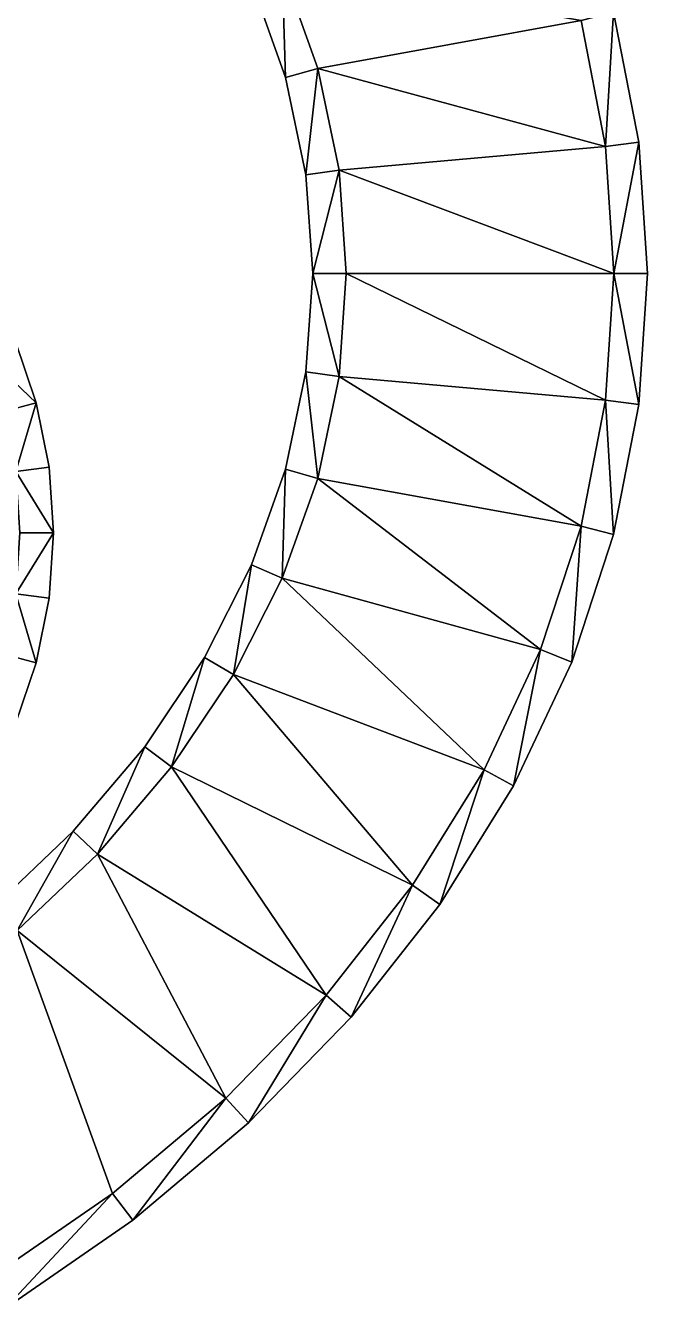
# Model space of a CAD drawing. Extents: x -5.2 to 5.3, y -3.2 to 4.2.
# Drawn here: x 3.492 to 5.35, y -2.592 to 1.24 of the extents above; entities that cross this region are included whole.
import ezdxf

# ---------------------------------------------------------------- set-up
doc = ezdxf.new("R2010")
doc.units = 0

msp = doc.modelspace()

# ---------------------------------------------------------------- linework, layer by layer
for points in [[(4.259093, 1.410343, 0.6), (4.259093, 1.410343, 0.6), (4.166996, 1.370854, 0.5), (4.268337, 1.085271, 0.5)], [(4.166996, 1.370854, -0.5), (4.166996, 1.370854, -0.5), (4.259093, 1.410343, -0.6), (4.268337, 1.085271, -0.5)], [(5.152165, 1.255091, 0.6), (5.152165, 1.255091, 0.6), (4.259093, 1.410343, 0.6), (4.364821, 1.112396, 0.6)], [(4.259093, 1.410343, -0.6), (4.259093, 1.410343, -0.6), (5.152165, 1.255091, -0.6), (4.364821, 1.112396, -0.6)], [(4.364821, 1.112396, 0.6), (4.364821, 1.112396, 0.6), (4.259093, 1.410343, 0.6), (4.268337, 1.085271, 0.5)], [(4.259093, 1.410343, -0.6), (4.259093, 1.410343, -0.6), (4.364821, 1.112396, -0.6), (4.268337, 1.085271, -0.5)], [(4.166996, 1.370854, 0.5), (4.166996, 1.370854, 0.5), (4.268337, 1.085271, -0.5), (4.268337, 1.085271, 0.5)], [(4.166996, 1.370854, 0.5), (4.166996, 1.370854, 0.5), (4.166996, 1.370854, -0.5), (4.268337, 1.085271, -0.5)], [(5.249123, 1.280361, 0.5), (5.249123, 1.280361, 0.5), (5.152165, 1.255091, 0.6), (5.225339, 0.879244, 0.6)], [(5.152165, 1.255091, -0.6), (5.152165, 1.255091, -0.6), (5.249123, 1.280361, -0.5), (5.225339, 0.879244, -0.6)], [(5.32472, 0.892069, 0.5), (5.32472, 0.892069, 0.5), (5.249123, 1.280361, 0.5), (5.225339, 0.879244, 0.6)], [(5.249123, 1.280361, -0.5), (5.249123, 1.280361, -0.5), (5.32472, 0.892069, -0.5), (5.225339, 0.879244, -0.6)], [(5.32472, 0.892069, -0.5), (5.32472, 0.892069, -0.5), (5.249123, 1.280361, 0.5), (5.32472, 0.892069, 0.5)], [(5.249123, 1.280361, -0.5), (5.249123, 1.280361, -0.5), (5.249123, 1.280361, 0.5), (5.32472, 0.892069, -0.5)], [(5.152165, 1.255091, 0.6), (5.152165, 1.255091, 0.6), (4.364821, 1.112396, 0.6), (5.225339, 0.879244, 0.6)], [(4.364821, 1.112396, -0.6), (4.364821, 1.112396, -0.6), (5.152165, 1.255091, -0.6), (5.225339, 0.879244, -0.6)], [(4.364821, 1.112396, 0.6), (4.364821, 1.112396, 0.6), (4.268337, 1.085271, 0.5), (4.329535, 0.794051, 0.5)], [(4.268337, 1.085271, -0.5), (4.268337, 1.085271, -0.5), (4.364821, 1.112396, -0.6), (4.329535, 0.794051, -0.5)], [(4.428815, 0.807871, 0.6), (4.428815, 0.807871, 0.6), (4.364821, 1.112396, 0.6), (4.329535, 0.794051, 0.5)], [(4.364821, 1.112396, -0.6), (4.364821, 1.112396, -0.6), (4.428815, 0.807871, -0.6), (4.329535, 0.794051, -0.5)], [(5.225339, 0.879244, 0.6), (5.225339, 0.879244, 0.6), (4.364821, 1.112396, 0.6), (4.428815, 0.807871, 0.6)], [(4.364821, 1.112396, -0.6), (4.364821, 1.112396, -0.6), (5.225339, 0.879244, -0.6), (4.428815, 0.807871, -0.6)], [(4.268337, 1.085271, 0.5), (4.268337, 1.085271, 0.5), (4.329535, 0.794051, -0.5), (4.329535, 0.794051, 0.5)], [(4.268337, 1.085271, 0.5), (4.268337, 1.085271, 0.5), (4.268337, 1.085271, -0.5), (4.329535, 0.794051, -0.5)], [(5.32472, 0.892069, 0.5), (5.32472, 0.892069, 0.5), (5.225339, 0.879244, 0.6), (5.249792, 0.5, 0.6)], [(5.225339, 0.879244, -0.6), (5.225339, 0.879244, -0.6), (5.32472, 0.892069, -0.5), (5.249792, 0.5, -0.6)], [(5.35, 0.5, 0.5), (5.35, 0.5, 0.5), (5.32472, 0.892069, 0.5), (5.249792, 0.5, 0.6)], [(5.249792, 0.5, -0.6), (5.249792, 0.5, -0.6), (5.32472, 0.892069, -0.5), (5.35, 0.5, -0.5)], [(5.35, 0.5, -0.5), (5.35, 0.5, -0.5), (5.32472, 0.892069, 0.5), (5.35, 0.5, 0.5)], [(5.32472, 0.892069, -0.5), (5.32472, 0.892069, -0.5), (5.32472, 0.892069, 0.5), (5.35, 0.5, -0.5)], [(5.225339, 0.879244, 0.6), (5.225339, 0.879244, 0.6), (4.428815, 0.807871, 0.6), (5.249792, 0.5, 0.6)], [(4.428815, 0.807871, -0.6), (4.428815, 0.807871, -0.6), (5.225339, 0.879244, -0.6), (5.249792, 0.5, -0.6)], [(4.428815, 0.807871, 0.6), (4.428815, 0.807871, 0.6), (4.329535, 0.794051, 0.5), (4.35, 0.5, 0.5)], [(4.329535, 0.794051, -0.5), (4.329535, 0.794051, -0.5), (4.428815, 0.807871, -0.6), (4.35, 0.5, -0.5)], [(4.428815, 0.807871, 0.6), (4.428815, 0.807871, 0.6), (4.35, 0.5, 0.5), (4.450242, 0.5, 0.6)], [(4.428815, 0.807871, -0.6), (4.428815, 0.807871, -0.6), (4.450242, 0.5, -0.6), (4.35, 0.5, -0.5)], [(5.249792, 0.5, 0.6), (5.249792, 0.5, 0.6), (4.428815, 0.807871, 0.6), (4.450242, 0.5, 0.6)], [(4.428815, 0.807871, -0.6), (4.428815, 0.807871, -0.6), (5.249792, 0.5, -0.6), (4.450242, 0.5, -0.6)], [(4.329535, 0.794051, 0.5), (4.329535, 0.794051, 0.5), (4.35, 0.5, -0.5), (4.35, 0.5, 0.5)], [(4.329535, 0.794051, 0.5), (4.329535, 0.794051, 0.5), (4.329535, 0.794051, -0.5), (4.35, 0.5, -0.5)], [(4.35, 0.5, 0.5), (4.35, 0.5, 0.5), (4.329535, 0.205949, -0.5), (4.329535, 0.205949, 0.5)], [(4.35, 0.5, 0.5), (4.35, 0.5, 0.5), (4.35, 0.5, -0.5), (4.329535, 0.205949, -0.5)], [(4.35, 0.5, 0.5), (4.35, 0.5, 0.5), (4.329535, 0.205949, 0.5), (4.428815, 0.192129, 0.6)], [(4.329535, 0.205949, -0.5), (4.329535, 0.205949, -0.5), (4.35, 0.5, -0.5), (4.428815, 0.192129, -0.6)], [(4.450242, 0.5, 0.6), (4.450242, 0.5, 0.6), (4.35, 0.5, 0.5), (4.428815, 0.192129, 0.6)], [(4.35, 0.5, -0.5), (4.35, 0.5, -0.5), (4.450242, 0.5, -0.6), (4.428815, 0.192129, -0.6)], [(4.450242, 0.5, 0.6), (4.450242, 0.5, 0.6), (4.428815, 0.192129, 0.6), (5.225339, 0.120756, 0.6)], [(4.428815, 0.192129, -0.6), (4.428815, 0.192129, -0.6), (4.450242, 0.5, -0.6), (5.225339, 0.120756, -0.6)], [(5.249792, 0.5, 0.6), (5.249792, 0.5, 0.6), (4.450242, 0.5, 0.6), (5.225339, 0.120756, 0.6)], [(4.450242, 0.5, -0.6), (4.450242, 0.5, -0.6), (5.249792, 0.5, -0.6), (5.225339, 0.120756, -0.6)], [(5.249792, 0.5, 0.6), (5.249792, 0.5, 0.6), (5.225339, 0.120756, 0.6), (5.32472, 0.107931, 0.5)], [(5.225339, 0.120756, -0.6), (5.225339, 0.120756, -0.6), (5.249792, 0.5, -0.6), (5.32472, 0.107931, -0.5)], [(5.35, 0.5, 0.5), (5.35, 0.5, 0.5), (5.249792, 0.5, 0.6), (5.32472, 0.107931, 0.5)], [(5.249792, 0.5, -0.6), (5.249792, 0.5, -0.6), (5.35, 0.5, -0.5), (5.32472, 0.107931, -0.5)], [(5.32472, 0.107931, -0.5), (5.32472, 0.107931, -0.5), (5.35, 0.5, 0.5), (5.32472, 0.107931, 0.5)], [(5.35, 0.5, -0.5), (5.35, 0.5, -0.5), (5.35, 0.5, 0.5), (5.32472, 0.107931, -0.5)], [(3.460819, 0.299025, 0.5), (3.460819, 0.299025, 0.5), (3.368233, 0.260675, 0.6), (3.523889, 0.113229, 0.5)], [(3.368233, 0.260675, -0.6), (3.368233, 0.260675, -0.6), (3.460819, 0.299025, -0.5), (3.523889, 0.113229, -0.5)], [(3.523889, 0.113229, -0.5), (3.523889, 0.113229, -0.5), (3.460819, 0.299025, 0.5), (3.523889, 0.113229, 0.5)], [(3.460819, 0.299025, -0.5), (3.460819, 0.299025, -0.5), (3.460819, 0.299025, 0.5), (3.523889, 0.113229, -0.5)], [(3.523889, 0.113229, 0.5), (3.523889, 0.113229, 0.5), (3.368233, 0.260675, 0.6), (3.427089, 0.087291, 0.6)], [(3.368233, 0.260675, -0.6), (3.368233, 0.260675, -0.6), (3.523889, 0.113229, -0.5), (3.427089, 0.087291, -0.6)], [(4.329535, 0.205949, 0.5), (4.329535, 0.205949, 0.5), (4.268337, -0.085271, -0.5), (4.268337, -0.085271, 0.5)], [(4.329535, 0.205949, 0.5), (4.329535, 0.205949, 0.5), (4.329535, 0.205949, -0.5), (4.268337, -0.085271, -0.5)], [(4.329535, 0.205949, 0.5), (4.329535, 0.205949, 0.5), (4.268337, -0.085271, 0.5), (4.364821, -0.112396, 0.6)], [(4.268337, -0.085271, -0.5), (4.268337, -0.085271, -0.5), (4.329535, 0.205949, -0.5), (4.364821, -0.112396, -0.6)], [(4.428815, 0.192129, 0.6), (4.428815, 0.192129, 0.6), (4.329535, 0.205949, 0.5), (4.364821, -0.112396, 0.6)], [(4.329535, 0.205949, -0.5), (4.329535, 0.205949, -0.5), (4.428815, 0.192129, -0.6), (4.364821, -0.112396, -0.6)], [(4.428815, 0.192129, 0.6), (4.428815, 0.192129, 0.6), (4.364821, -0.112396, 0.6), (5.152165, -0.255091, 0.6)], [(4.364821, -0.112396, -0.6), (4.364821, -0.112396, -0.6), (4.428815, 0.192129, -0.6), (5.152165, -0.255091, -0.6)], [(5.225339, 0.120756, 0.6), (5.225339, 0.120756, 0.6), (4.428815, 0.192129, 0.6), (5.152165, -0.255091, 0.6)], [(4.428815, 0.192129, -0.6), (4.428815, 0.192129, -0.6), (5.225339, 0.120756, -0.6), (5.152165, -0.255091, -0.6)], [(5.225339, 0.120756, 0.6), (5.225339, 0.120756, 0.6), (5.152165, -0.255091, 0.6), (5.249123, -0.280361, 0.5)], [(5.152165, -0.255091, -0.6), (5.152165, -0.255091, -0.6), (5.225339, 0.120756, -0.6), (5.249123, -0.280361, -0.5)], [(5.32472, 0.107931, 0.5), (5.32472, 0.107931, 0.5), (5.225339, 0.120756, 0.6), (5.249123, -0.280361, 0.5)], [(5.225339, 0.120756, -0.6), (5.225339, 0.120756, -0.6), (5.32472, 0.107931, -0.5), (5.249123, -0.280361, -0.5)], [(3.523889, 0.113229, 0.5), (3.523889, 0.113229, 0.5), (3.427089, 0.087291, 0.6), (3.462811, -0.092291, 0.6)], [(3.427089, 0.087291, -0.6), (3.427089, 0.087291, -0.6), (3.523889, 0.113229, -0.5), (3.462811, -0.092291, -0.6)], [(3.562168, -0.079211, 0.5), (3.562168, -0.079211, 0.5), (3.523889, 0.113229, 0.5), (3.462811, -0.092291, 0.6)], [(3.523889, 0.113229, -0.5), (3.523889, 0.113229, -0.5), (3.562168, -0.079211, -0.5), (3.462811, -0.092291, -0.6)], [(3.562168, -0.079211, -0.5), (3.562168, -0.079211, -0.5), (3.523889, 0.113229, 0.5), (3.562168, -0.079211, 0.5)], [(3.523889, 0.113229, -0.5), (3.523889, 0.113229, -0.5), (3.523889, 0.113229, 0.5), (3.562168, -0.079211, -0.5)], [(5.249123, -0.280361, -0.5), (5.249123, -0.280361, -0.5), (5.32472, 0.107931, 0.5), (5.249123, -0.280361, 0.5)], [(5.32472, 0.107931, -0.5), (5.32472, 0.107931, -0.5), (5.32472, 0.107931, 0.5), (5.249123, -0.280361, -0.5)], [(3.562168, -0.079211, 0.5), (3.562168, -0.079211, 0.5), (3.462811, -0.092291, 0.6), (3.575, -0.275, 0.5)], [(3.462811, -0.092291, -0.6), (3.462811, -0.092291, -0.6), (3.562168, -0.079211, -0.5), (3.575, -0.275, -0.5)], [(3.575, -0.275, 0.5), (3.575, -0.275, 0.5), (3.462811, -0.092291, 0.6), (3.474786, -0.275, 0.6)], [(3.474786, -0.275, -0.6), (3.474786, -0.275, -0.6), (3.462811, -0.092291, -0.6), (3.575, -0.275, -0.5)], [(3.575, -0.275, -0.5), (3.575, -0.275, -0.5), (3.562168, -0.079211, 0.5), (3.575, -0.275, 0.5)], [(3.562168, -0.079211, -0.5), (3.562168, -0.079211, -0.5), (3.562168, -0.079211, 0.5), (3.575, -0.275, -0.5)], [(4.268337, -0.085271, 0.5), (4.268337, -0.085271, 0.5), (4.166996, -0.370854, -0.5), (4.166996, -0.370854, 0.5)], [(4.268337, -0.085271, 0.5), (4.268337, -0.085271, 0.5), (4.268337, -0.085271, -0.5), (4.166996, -0.370854, -0.5)], [(4.268337, -0.085271, 0.5), (4.268337, -0.085271, 0.5), (4.166996, -0.370854, 0.5), (4.259093, -0.410343, 0.6)], [(4.166996, -0.370854, -0.5), (4.166996, -0.370854, -0.5), (4.268337, -0.085271, -0.5), (4.259093, -0.410343, -0.6)], [(4.364821, -0.112396, 0.6), (4.364821, -0.112396, 0.6), (4.268337, -0.085271, 0.5), (4.259093, -0.410343, 0.6)], [(4.268337, -0.085271, -0.5), (4.268337, -0.085271, -0.5), (4.364821, -0.112396, -0.6), (4.259093, -0.410343, -0.6)], [(4.364821, -0.112396, 0.6), (4.364821, -0.112396, 0.6), (4.259093, -0.410343, 0.6), (5.030837, -0.624133, 0.6)], [(4.259093, -0.410343, -0.6), (4.259093, -0.410343, -0.6), (4.364821, -0.112396, -0.6), (5.030837, -0.624133, -0.6)], [(5.152165, -0.255091, 0.6), (5.152165, -0.255091, 0.6), (4.364821, -0.112396, 0.6), (5.030837, -0.624133, 0.6)], [(4.364821, -0.112396, -0.6), (4.364821, -0.112396, -0.6), (5.152165, -0.255091, -0.6), (5.030837, -0.624133, -0.6)], [(5.152165, -0.255091, 0.6), (5.152165, -0.255091, 0.6), (5.030837, -0.624133, 0.6), (5.123937, -0.661139, 0.5)], [(5.030837, -0.624133, -0.6), (5.030837, -0.624133, -0.6), (5.152165, -0.255091, -0.6), (5.123937, -0.661139, -0.5)], [(5.249123, -0.280361, 0.5), (5.249123, -0.280361, 0.5), (5.152165, -0.255091, 0.6), (5.123937, -0.661139, 0.5)], [(5.152165, -0.255091, -0.6), (5.152165, -0.255091, -0.6), (5.249123, -0.280361, -0.5), (5.123937, -0.661139, -0.5)], [(3.575, -0.275, 0.5), (3.575, -0.275, 0.5), (3.462811, -0.457709, 0.6), (3.562168, -0.470789, 0.5)], [(3.575, -0.275, 0.5), (3.575, -0.275, 0.5), (3.474786, -0.275, 0.6), (3.462811, -0.457709, 0.6)], [(3.462811, -0.457709, -0.6), (3.462811, -0.457709, -0.6), (3.575, -0.275, -0.5), (3.562168, -0.470789, -0.5)], [(3.474786, -0.275, -0.6), (3.474786, -0.275, -0.6), (3.575, -0.275, -0.5), (3.462811, -0.457709, -0.6)], [(3.562168, -0.470789, -0.5), (3.562168, -0.470789, -0.5), (3.575, -0.275, 0.5), (3.562168, -0.470789, 0.5)], [(3.575, -0.275, -0.5), (3.575, -0.275, -0.5), (3.575, -0.275, 0.5), (3.562168, -0.470789, -0.5)], [(5.123937, -0.661139, -0.5), (5.123937, -0.661139, -0.5), (5.249123, -0.280361, 0.5), (5.123937, -0.661139, 0.5)], [(5.249123, -0.280361, -0.5), (5.249123, -0.280361, -0.5), (5.249123, -0.280361, 0.5), (5.123937, -0.661139, -0.5)], [(4.166996, -0.370854, 0.5), (4.166996, -0.370854, 0.5), (4.026488, -0.64805, -0.5), (4.026488, -0.64805, 0.5)], [(4.166996, -0.370854, 0.5), (4.166996, -0.370854, 0.5), (4.166996, -0.370854, -0.5), (4.026488, -0.64805, -0.5)], [(4.166996, -0.370854, 0.5), (4.166996, -0.370854, 0.5), (4.026488, -0.64805, 0.5), (4.11294, -0.698674, 0.6)], [(4.026488, -0.64805, -0.5), (4.026488, -0.64805, -0.5), (4.166996, -0.370854, -0.5), (4.11294, -0.698674, -0.6)], [(4.259093, -0.410343, 0.6), (4.259093, -0.410343, 0.6), (4.166996, -0.370854, 0.5), (4.11294, -0.698674, 0.6)], [(4.166996, -0.370854, -0.5), (4.166996, -0.370854, -0.5), (4.259093, -0.410343, -0.6), (4.11294, -0.698674, -0.6)], [(4.259093, -0.410343, 0.6), (4.259093, -0.410343, 0.6), (4.11294, -0.698674, 0.6), (4.862331, -0.982947, 0.6)], [(4.11294, -0.698674, -0.6), (4.11294, -0.698674, -0.6), (4.259093, -0.410343, -0.6), (4.862331, -0.982947, -0.6)], [(5.030837, -0.624133, 0.6), (5.030837, -0.624133, 0.6), (4.259093, -0.410343, 0.6), (4.862331, -0.982947, 0.6)], [(4.259093, -0.410343, -0.6), (4.259093, -0.410343, -0.6), (5.030837, -0.624133, -0.6), (4.862331, -0.982947, -0.6)], [(3.462811, -0.457709, 0.6), (3.462811, -0.457709, 0.6), (3.427089, -0.637291, 0.6), (3.523889, -0.663229, 0.5)], [(3.427089, -0.637291, -0.6), (3.427089, -0.637291, -0.6), (3.462811, -0.457709, -0.6), (3.523889, -0.663229, -0.5)], [(3.562168, -0.470789, 0.5), (3.562168, -0.470789, 0.5), (3.462811, -0.457709, 0.6), (3.523889, -0.663229, 0.5)], [(3.462811, -0.457709, -0.6), (3.462811, -0.457709, -0.6), (3.562168, -0.470789, -0.5), (3.523889, -0.663229, -0.5)], [(3.523889, -0.663229, -0.5), (3.523889, -0.663229, -0.5), (3.562168, -0.470789, 0.5), (3.523889, -0.663229, 0.5)], [(3.562168, -0.470789, -0.5), (3.562168, -0.470789, -0.5), (3.562168, -0.470789, 0.5), (3.523889, -0.663229, -0.5)], [(3.523889, -0.663229, 0.5), (3.523889, -0.663229, 0.5), (3.427089, -0.637291, 0.6), (3.460819, -0.849025, 0.5)], [(3.427089, -0.637291, -0.6), (3.427089, -0.637291, -0.6), (3.523889, -0.663229, -0.5), (3.460819, -0.849025, -0.5)], [(4.026488, -0.64805, 0.5), (4.026488, -0.64805, 0.5), (3.848166, -0.91419, -0.5), (3.848166, -0.91419, 0.5)], [(4.026488, -0.64805, 0.5), (4.026488, -0.64805, 0.5), (4.026488, -0.64805, -0.5), (3.848166, -0.91419, -0.5)], [(4.026488, -0.64805, 0.5), (4.026488, -0.64805, 0.5), (3.848166, -0.91419, 0.5), (3.928075, -0.97458, 0.6)], [(3.848166, -0.91419, -0.5), (3.848166, -0.91419, -0.5), (4.026488, -0.64805, -0.5), (3.928075, -0.97458, -0.6)], [(4.11294, -0.698674, 0.6), (4.11294, -0.698674, 0.6), (4.026488, -0.64805, 0.5), (3.928075, -0.97458, 0.6)], [(4.026488, -0.64805, -0.5), (4.026488, -0.64805, -0.5), (4.11294, -0.698674, -0.6), (3.928075, -0.97458, -0.6)], [(5.030837, -0.624133, 0.6), (5.030837, -0.624133, 0.6), (4.862331, -0.982947, 0.6), (4.950367, -1.030734, 0.5)], [(4.862331, -0.982947, -0.6), (4.862331, -0.982947, -0.6), (5.030837, -0.624133, -0.6), (4.950367, -1.030734, -0.5)], [(5.123937, -0.661139, 0.5), (5.123937, -0.661139, 0.5), (5.030837, -0.624133, 0.6), (4.950367, -1.030734, 0.5)], [(5.030837, -0.624133, -0.6), (5.030837, -0.624133, -0.6), (5.123937, -0.661139, -0.5), (4.950367, -1.030734, -0.5)], [(3.460819, -0.849025, -0.5), (3.460819, -0.849025, -0.5), (3.523889, -0.663229, 0.5), (3.460819, -0.849025, 0.5)], [(3.523889, -0.663229, -0.5), (3.523889, -0.663229, -0.5), (3.523889, -0.663229, 0.5), (3.460819, -0.849025, -0.5)], [(4.950367, -1.030734, -0.5), (4.950367, -1.030734, -0.5), (5.123937, -0.661139, 0.5), (4.950367, -1.030734, 0.5)], [(5.123937, -0.661139, -0.5), (5.123937, -0.661139, -0.5), (5.123937, -0.661139, 0.5), (4.950367, -1.030734, -0.5)], [(4.11294, -0.698674, 0.6), (4.11294, -0.698674, 0.6), (3.928075, -0.97458, 0.6), (4.648057, -1.328125, 0.6)], [(3.928075, -0.97458, -0.6), (3.928075, -0.97458, -0.6), (4.11294, -0.698674, -0.6), (4.648057, -1.328125, -0.6)], [(4.862331, -0.982947, 0.6), (4.862331, -0.982947, 0.6), (4.11294, -0.698674, 0.6), (4.648057, -1.328125, 0.6)], [(4.11294, -0.698674, -0.6), (4.11294, -0.698674, -0.6), (4.862331, -0.982947, -0.6), (4.648057, -1.328125, -0.6)], [(3.848166, -0.91419, 0.5), (3.848166, -0.91419, 0.5), (3.633746, -1.166711, -0.5), (3.633746, -1.166711, 0.5)], [(3.848166, -0.91419, 0.5), (3.848166, -0.91419, 0.5), (3.848166, -0.91419, -0.5), (3.633746, -1.166711, -0.5)], [(3.848166, -0.91419, 0.5), (3.848166, -0.91419, 0.5), (3.633746, -1.166711, 0.5), (3.706535, -1.235485, 0.6)], [(3.633746, -1.166711, -0.5), (3.633746, -1.166711, -0.5), (3.848166, -0.91419, -0.5), (3.706535, -1.235485, -0.6)], [(3.928075, -0.97458, 0.6), (3.928075, -0.97458, 0.6), (3.848166, -0.91419, 0.5), (3.706535, -1.235485, 0.6)], [(3.848166, -0.91419, -0.5), (3.848166, -0.91419, -0.5), (3.928075, -0.97458, -0.6), (3.706535, -1.235485, -0.6)], [(3.928075, -0.97458, 0.6), (3.928075, -0.97458, 0.6), (3.706535, -1.235485, 0.6), (4.389881, -1.656308, 0.6)], [(3.706535, -1.235485, -0.6), (3.706535, -1.235485, -0.6), (3.928075, -0.97458, -0.6), (4.389881, -1.656308, -0.6)], [(4.648057, -1.328125, 0.6), (4.648057, -1.328125, 0.6), (3.928075, -0.97458, 0.6), (4.389881, -1.656308, 0.6)], [(3.928075, -0.97458, -0.6), (3.928075, -0.97458, -0.6), (4.648057, -1.328125, -0.6), (4.389881, -1.656308, -0.6)], [(4.862331, -0.982947, 0.6), (4.862331, -0.982947, 0.6), (4.648057, -1.328125, 0.6), (4.730087, -1.385587, 0.5)], [(4.648057, -1.328125, -0.6), (4.648057, -1.328125, -0.6), (4.862331, -0.982947, -0.6), (4.730087, -1.385587, -0.5)], [(4.950367, -1.030734, 0.5), (4.950367, -1.030734, 0.5), (4.862331, -0.982947, 0.6), (4.730087, -1.385587, 0.5)], [(4.862331, -0.982947, -0.6), (4.862331, -0.982947, -0.6), (4.950367, -1.030734, -0.5), (4.730087, -1.385587, -0.5)], [(4.730087, -1.385587, -0.5), (4.730087, -1.385587, -0.5), (4.950367, -1.030734, 0.5), (4.730087, -1.385587, 0.5)], [(4.950367, -1.030734, -0.5), (4.950367, -1.030734, -0.5), (4.950367, -1.030734, 0.5), (4.730087, -1.385587, -0.5)], [(3.633746, -1.166711, 0.5), (3.633746, -1.166711, 0.5), (3.385294, -1.40318, -0.5), (3.385294, -1.40318, 0.5)], [(3.633746, -1.166711, 0.5), (3.633746, -1.166711, 0.5), (3.633746, -1.166711, -0.5), (3.385294, -1.40318, -0.5)], [(3.633746, -1.166711, 0.5), (3.633746, -1.166711, 0.5), (3.385294, -1.40318, 0.5), (3.466945, -1.463521, 0.6)], [(3.385294, -1.40318, -0.5), (3.385294, -1.40318, -0.5), (3.633746, -1.166711, -0.5), (3.466945, -1.463521, -0.6)], [(3.706535, -1.235485, 0.6), (3.706535, -1.235485, 0.6), (3.633746, -1.166711, 0.5), (3.466945, -1.463521, 0.6)], [(3.633746, -1.166711, -0.5), (3.633746, -1.166711, -0.5), (3.706535, -1.235485, -0.6), (3.466945, -1.463521, -0.6)], [(3.706535, -1.235485, 0.6), (3.706535, -1.235485, 0.6), (3.466945, -1.463521, 0.6), (4.090133, -1.964241, 0.6)], [(3.466945, -1.463521, -0.6), (3.466945, -1.463521, -0.6), (3.706535, -1.235485, -0.6), (4.090133, -1.964241, -0.6)], [(4.389881, -1.656308, 0.6), (4.389881, -1.656308, 0.6), (3.706535, -1.235485, 0.6), (4.090133, -1.964241, 0.6)], [(3.706535, -1.235485, -0.6), (3.706535, -1.235485, -0.6), (4.389881, -1.656308, -0.6), (4.090133, -1.964241, -0.6)], [(4.648057, -1.328125, 0.6), (4.648057, -1.328125, 0.6), (4.389881, -1.656308, 0.6), (4.465215, -1.722281, 0.5)], [(4.389881, -1.656308, -0.6), (4.389881, -1.656308, -0.6), (4.648057, -1.328125, -0.6), (4.465215, -1.722281, -0.5)], [(4.730087, -1.385587, 0.5), (4.730087, -1.385587, 0.5), (4.648057, -1.328125, 0.6), (4.465215, -1.722281, 0.5)], [(4.648057, -1.328125, -0.6), (4.648057, -1.328125, -0.6), (4.730087, -1.385587, -0.5), (4.465215, -1.722281, -0.5)], [(4.465215, -1.722281, -0.5), (4.465215, -1.722281, -0.5), (4.730087, -1.385587, 0.5), (4.465215, -1.722281, 0.5)], [(4.730087, -1.385587, -0.5), (4.730087, -1.385587, -0.5), (4.730087, -1.385587, 0.5), (4.465215, -1.722281, -0.5)], [(3.751589, -2.248832, 0.6), (3.751589, -2.248832, 0.6), (3.466945, -1.463521, 0.6), (3.377448, -2.507196, 0.6)], [(3.466945, -1.463521, -0.6), (3.466945, -1.463521, -0.6), (3.751589, -2.248832, -0.6), (3.377448, -2.507196, -0.6)], [(4.090133, -1.964241, 0.6), (4.090133, -1.964241, 0.6), (3.466945, -1.463521, 0.6), (3.751589, -2.248832, 0.6)], [(3.466945, -1.463521, -0.6), (3.466945, -1.463521, -0.6), (4.090133, -1.964241, -0.6), (3.751589, -2.248832, -0.6)], [(4.389881, -1.656308, 0.6), (4.389881, -1.656308, 0.6), (4.090133, -1.964241, 0.6), (4.158305, -2.037573, 0.5)], [(4.090133, -1.964241, -0.6), (4.090133, -1.964241, -0.6), (4.389881, -1.656308, -0.6), (4.158305, -2.037573, -0.5)], [(4.465215, -1.722281, 0.5), (4.465215, -1.722281, 0.5), (4.389881, -1.656308, 0.6), (4.158305, -2.037573, 0.5)], [(4.389881, -1.656308, -0.6), (4.389881, -1.656308, -0.6), (4.465215, -1.722281, -0.5), (4.158305, -2.037573, -0.5)], [(4.158305, -2.037573, -0.5), (4.158305, -2.037573, -0.5), (4.465215, -1.722281, 0.5), (4.158305, -2.037573, 0.5)], [(4.465215, -1.722281, -0.5), (4.465215, -1.722281, -0.5), (4.465215, -1.722281, 0.5), (4.158305, -2.037573, -0.5)], [(4.090133, -1.964241, 0.6), (4.090133, -1.964241, 0.6), (3.751589, -2.248832, 0.6), (3.81231, -2.328427, 0.5)], [(3.751589, -2.248832, -0.6), (3.751589, -2.248832, -0.6), (4.090133, -1.964241, -0.6), (3.81231, -2.328427, -0.5)], [(4.158305, -2.037573, 0.5), (4.158305, -2.037573, 0.5), (4.090133, -1.964241, 0.6), (3.81231, -2.328427, 0.5)], [(4.090133, -1.964241, -0.6), (4.090133, -1.964241, -0.6), (4.158305, -2.037573, -0.5), (3.81231, -2.328427, -0.5)], [(3.81231, -2.328427, -0.5), (3.81231, -2.328427, -0.5), (4.158305, -2.037573, 0.5), (3.81231, -2.328427, 0.5)], [(4.158305, -2.037573, -0.5), (4.158305, -2.037573, -0.5), (4.158305, -2.037573, 0.5), (3.81231, -2.328427, -0.5)], [(3.751589, -2.248832, 0.6), (3.751589, -2.248832, 0.6), (3.377448, -2.507196, 0.6), (3.430565, -2.592042, 0.5)], [(3.377448, -2.507196, -0.6), (3.377448, -2.507196, -0.6), (3.751589, -2.248832, -0.6), (3.430565, -2.592042, -0.5)], [(3.81231, -2.328427, 0.5), (3.81231, -2.328427, 0.5), (3.751589, -2.248832, 0.6), (3.430565, -2.592042, 0.5)], [(3.751589, -2.248832, -0.6), (3.751589, -2.248832, -0.6), (3.81231, -2.328427, -0.5), (3.430565, -2.592042, -0.5)], [(3.430565, -2.592042, -0.5), (3.430565, -2.592042, -0.5), (3.81231, -2.328427, 0.5), (3.430565, -2.592042, 0.5)], [(3.81231, -2.328427, -0.5), (3.81231, -2.328427, -0.5), (3.81231, -2.328427, 0.5), (3.430565, -2.592042, -0.5)]]:
    msp.add_3dface(points)

doc.saveas('drawing.dxf')
